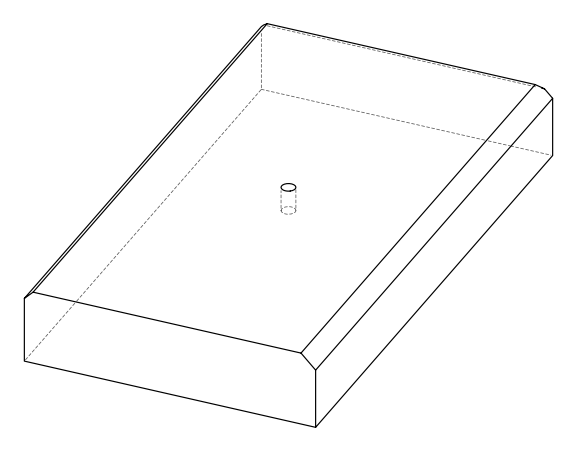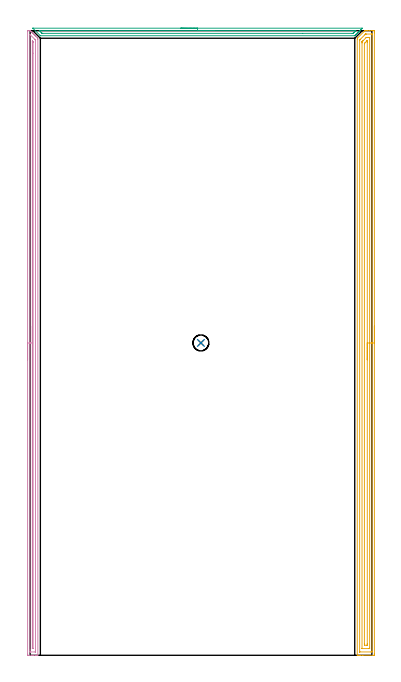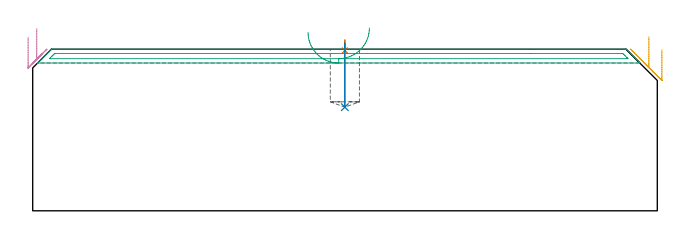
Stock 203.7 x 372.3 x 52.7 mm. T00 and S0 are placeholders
(PLAN: 5 operations, 2 tool changes, 24.5 min)
(1 SPOT_DRILL | STEP1POCKET | NXT0321_9005460120000 | 0.03 min | 1 mm3)
(2 DRILL_BLIND_HOLE_INTO_CENTER | STEP1POCKET | NXT0301_066 | 0.09 min | 1252 mm3)
(3 AREA_MILL | FG_CHAMFER_SURFACE | UGT0205_001 | 3.25 min | 2032 mm3)
(4 AREA_MILL_1 | FG_CHAMFER_SURFACE_1 | UGT0205_001 | 9.05 min | 6884 mm3)
(5 AREA_MILL_2 | FG_CHAMFER_SURFACE_2 | UGT0205_001 | 12.11 min | 19311 mm3)
(TOOL NXT0321_9005460120000 | NC Spot Drill, 142deg, 12mm, Carbide, Uncoated | D12 PA142 FL30 Z2)
(TOOL NXT0301_066 | Carbide Drill 9.5mm [860.1-0950-029A1-MM 2214] | D9.5 PA140 FL47 Z2)
(TOOL UGT0205_001 | Chamfer Mill 20 x 3 x 45 deg. | D20 FL50 Z2)
(OP 1 SPOT_DRILL)
G17 G21 G94 G90
T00 M6
G54
G17 G0 G90 X101.8 Y186.2 S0 M3
G43 Z62.7 H0
G94 G81 G98 Z52.291 F250. R55.7
G80
M5
M2
(OP 2 DRILL_BLIND_HOLE_INTO_CENTER)
G17 G21 G94 G90
T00 M6
G54
G17 G0 G90 X101.8 Y186.2 S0 M3
G43 Z62.7 H1
G94 G81 G98 Z33.8 F250. R54.7
G80
M5
M2
(OP 3 AREA_MILL)
G17 G21 G94 G90
T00 M6
G54
G17 G0 G90 X89.8 Y373.8 S1061 M3
G43 Z62.7 H0
Z58.2
G94 G1 X89.838 Z57.328 F250.
X89.952 Z56.464
X90.141 Z55.612
X90.403 Z54.78
X90.737 Z53.974
X91.14 Z53.2
X91.609 Z52.464
X92.14 Z51.772
X92.729 Z51.129
X93.372 Z50.54
X94.064 Z50.008
X94.8 Z49.54
X95.574 Z49.137
X96.38 Z48.803
X97.212 Z48.541
X98.064 Z48.352
X98.928 Z48.238
X99.8 Z48.2
X197.72
X197.986 Y373.798 Z48.202
X197.96 Y373.759 Z48.24
X197.519 Y373.317 Z48.679
X196.97 Y372.77 Z49.23
X196.636 Y372.434 Z49.562
X196.109 Y371.908 Z50.091
X195.752 Y371.55 Z50.446
X195.247 Y371.047 Z50.953
X194.868 Y370.666 Z51.33
X194.386 Y370.186 Z51.814
X193.984 Y369.783 Z52.214
X193.844 Y369.643 Z52.356
X193.646 Y369.446 Z52.553
X193.507 Y369.31 Z52.684
X193.496 Y369.304 Z52.689
X193.398 Y369.3 Z52.7
X6.202
X6.104 Y369.304 Z52.689
X6.093 Y369.31 Z52.684
X5.954 Y369.446 Z52.553
X1.745 Y373.655 Z48.343
X1.647 Y373.759 Z48.239
X1.617 Y373.794 Z48.204
X1.725 Y373.799 Z48.201
X1.745 Y373.8 Z48.2
X99.8
Y372.386 Z49.614
X193.844 Y372.385 Z49.615
X193.893
X194.116 Y372.376 Z49.624
X194.09 Y372.347 Z49.653
X194.014 Y372.265 Z49.735
X193.926 Y372.176 Z49.824
X193.844 Y372.093 Z49.907
X193.127 Y371.377 Z50.623
X192.952 Y371.202 Z50.798
X192.68 Y370.936 Z51.064
X192.471 Y370.733 Z51.267
X192.061 Y370.716 Z51.284
X192.012 Y370.715 Z51.285
X162.47 Y370.714 Z51.286
X7.491
X7.28 Y370.716 Z51.284
X7.176 Y370.719 Z51.281
X7.153 Y370.721 Z51.279
X7.112 Y370.749 Z51.251
X7.007 Y370.85 Z51.15
X6.648 Y371.202 Z50.798
X6.3 Y371.55 Z50.45
X5.756 Y372.093 Z49.907
X5.572 Y372.281 Z49.719
X5.503 Y372.355 Z49.645
X5.483 Y372.379 Z49.621
X5.506 Y372.381 Z49.619
X5.589 Y372.384 Z49.616
X5.756 Y372.386 Z49.614
X5.805
X99.8
X100.672 Z49.652
X101.537 Z49.766
X102.388 Z49.955
X103.22 Z50.217
X104.026 Z50.551
X104.8 Z50.954
X105.536 Z51.423
X106.228 Z51.954
X106.871 Z52.543
X107.46 Z53.186
X107.992 Z53.878
X108.46 Z54.614
X108.863 Z55.388
X109.197 Z56.194
X109.459 Z57.026
X109.648 Z57.878
X109.762 Z58.743
X109.8 Z59.614
G0 Z62.7
M5
M2
(OP 4 AREA_MILL_1)
G17 G21 G94 G90
T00 M6
G54
G17 G0 G90 X-1.5 Y176.15 S1061 M3
G43 Z62.7 H0
Z56.6
G94 G1 Y176.188 Z55.728 F250.
Y176.302 Z54.864
Y176.491 Z54.012
Y176.753 Z53.18
Y177.087 Z52.374
Y177.49 Z51.6
Y177.959 Z50.864
Y178.49 Z50.172
Y179.079 Z49.529
Y179.722 Z48.94
Y180.414 Z48.409
Y181.15 Z47.94
Y181.924 Z47.537
Y182.73 Z47.203
Y183.562 Z46.941
Y184.414 Z46.752
Y185.278 Z46.638
Y186.15 Z46.6
Y371.882
X-1.497 Y372.119 Z46.603
X-1.491 Y372.297 Z46.605
X-1.442 Y372.3 Z46.654
X-1.264 Z46.831
X-1.086 Z47.008
X-0.302 Z47.796
X-0.255 Z47.843
X0.091 Y372.299 Z48.187
X0.133 Y372.268 Z48.231
X0.511 Y371.889 Z48.611
X0.671 Y371.73 Z48.768
X0.729 Y371.672 Z48.828
X0.904 Y371.497 Z49.003
X0.964 Y371.437 Z49.061
X1.027 Y371.374 Z49.126
X1.192 Y371.209 Z49.291
X1.257 Y371.145 Z49.354
X1.325 Y371.076 Z49.424
X1.48 Y370.921 Z49.579
X1.55 Y370.852 Z49.646
X1.623 Y370.778 Z49.722
X1.768 Y370.633 Z49.867
X1.843 Y370.559 Z49.939
X1.921 Y370.48 Z50.02
X2.056 Y370.345 Z50.155
X2.136 Y370.266 Z50.232
X2.219 Y370.182 Z50.318
X2.344 Y370.056 Z50.443
X2.429 Y369.973 Z50.525
X2.517 Y369.884 Z50.616
X2.632 Y369.768 Z50.731
X2.722 Y369.68 Z50.818
X2.815 Y369.586 Z50.914
X2.92 Y369.48 Z51.019
X3.015 Y369.387 Z51.111
X3.113 Y369.288 Z51.212
X3.208 Y369.192 Z51.307
X3.308 Y369.094 Z51.404
X4.186 Y368.216 Z52.282
X4.305 Y368.095 Z52.404
X4.434 Y367.965 Z52.532
X4.6 Y367.795 Z52.685
Y367.201 Z52.7
Y0.181
X4.598 Y0.01 Z52.689
X4.434 Y0.002 Z52.527
X4.265 Y0. Z52.364
X4.02 Z52.12
X3.308 Z51.402
X2.073 Z50.169
X1.55 Z49.645
X0.933 Z49.028
X-1.086 Y0.001 Z47.01
X-1.311 Y0.004 Z46.785
X-1.492 Y0.01 Z46.605
X-1.496 Y0.211 Z46.602
X-1.499 Y0.628 Z46.601
X-1.5 Y186.15 Z46.6
X-0.086 Z48.014
X-0.085 Y369.884 Z48.015
X-0.084 Y369.97 Z48.016
X-0.081 Y370.011 Z48.019
X-0.08 Y370.017 Z48.02
X-0.072 Y370.013 Z48.028
X-0.032 Y369.979 Z48.068
X0.066 Y369.884 Z48.166
X2.748 Y367.201 Z50.848
X3.077 Y366.864 Z51.177
X3.171 Y366.767 Z51.271
X3.179 Y366.719 Z51.279
X3.182 Y366.624 Z51.282
X3.185 Y366.432 Z51.285
X3.186 Y2.541 Z51.286
X3.179 Y2.016 Z51.279
X3.155 Y2.01 Z51.255
X3.083 Y2.005 Z51.183
X2.974 Y2.001 Z51.074
X0.201 Y2. Z48.301
X-0.004 Y2.003 Z48.096
X-0.039 Y2.005 Z48.061
X-0.071 Y2.009 Z48.029
X-0.079 Y2.052 Z48.021
X-0.084 Y2.291 Z48.016
X-0.085 Y2.416 Z48.015
X-0.086 Y3.187 Z48.014
Y186.15
X1.328 Z49.428
X1.329 Y365.864 Z49.429
X1.33 Y366.014 Z49.43
X1.334 Y366.133 Z49.434
X1.336 Y366.155 Z49.436
X1.343 Y366.15 Z49.443
X1.373 Y366.123 Z49.473
X1.55 Y365.95 Z49.65
X1.682 Y365.816 Z49.782
X1.746 Y365.746 Z49.846
X1.76 Y365.729 Z49.86
X1.765 Y365.701 Z49.865
X1.767 Y365.638 Z49.867
X1.771 Y365.413 Z49.871
X1.772 Y358.9 Z49.872
X1.771 Y4.205 Z49.871
X1.77 Y4.092 Z49.87
X1.767 Y4.037 Z49.867
X1.765 Y4.015 Z49.865
X1.744 Y4.008 Z49.844
X1.55 Y4.007 Z49.65
X1.35 Y4.01 Z49.45
X1.335 Y4.014 Z49.435
X1.333 Y4.03 Z49.433
X1.33 Y4.069 Z49.43
X1.329 Y4.129 Z49.429
X1.328 Y4.205 Z49.428
Y186.15
Y187.022 Z49.467
Y187.887 Z49.58
Y188.738 Z49.769
Y189.57 Z50.032
Y190.376 Z50.365
Y191.15 Z50.768
Y191.886 Z51.237
Y192.578 Z51.768
Y193.221 Z52.357
Y193.81 Z53.001
Y194.342 Z53.693
Y194.81 Z54.428
Y195.213 Z55.202
Y195.547 Z56.008
Y195.809 Z56.84
Y195.998 Z57.692
Y196.112 Z58.557
Y196.15 Z59.428
G0 Z62.7
M5
M2
(OP 5 AREA_MILL_2)
G17 G21 G94 G90
T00 M6
G54
G17 G0 G90 X205.2 Y196.15 S1061 M3
G43 Z62.7 H0
Z52.5
G94 G1 Y196.112 Z51.628 F250.
Y195.998 Z50.764
Y195.809 Z49.912
Y195.547 Z49.08
Y195.213 Z48.274
Y194.81 Z47.5
Y194.342 Z46.764
Y193.81 Z46.072
Y193.221 Z45.429
Y192.578 Z44.84
Y191.886 Z44.308
Y191.15 Z43.84
Y190.376 Z43.437
Y189.57 Z43.103
Y188.738 Z42.841
Y187.886 Z42.652
Y187.022 Z42.538
Y186.15 Z42.5
Y0.893
X205.199 Y0.628 Z42.501
X205.192 Y0.007 Z42.506
X204.571 Y0. Z43.127
X198.312 Z49.383
X196.886 Z50.811
X196.523 Z51.172
X195.51 Z52.19
X195.04 Z52.651
X195.003 Y0.009 Z52.688
X195. Y0.181 Z52.7
Y367.201
X194.999 Y367.795 Z52.684
X195.154 Y367.955 Z52.543
X199.354 Y372.156 Z48.342
X199.425 Y372.228 Z48.268
X199.498 Y372.29 Z48.193
X199.567 Y372.299 Z48.124
X200.015 Y372.3 Z47.684
X200.269 Z47.43
X200.994 Z46.701
X202.251 Z45.446
X203.677 Z44.019
X204.305 Z43.391
X204.571 Y372.299 Z43.125
X205.191 Y372.292 Z42.505
X205.198 Y371.672 Z42.502
X205.2 Y371.043 Z42.5
Y186.15
X203.786 Z43.914
X203.785 Y2.416 Z43.915
X203.784 Y2.309 Z43.916
X203.781 Y2.198 Z43.919
X203.774 Y2.01 Z43.926
X203.677 Y2.008 Z44.023
X203.198 Y2.001 Z44.502
X196.523 Z51.177
X196.464 Y2.002 Z51.236
X196.428 Y2.006 Z51.272
X196.424 Y2.008 Z51.276
X196.421 Y2.028 Z51.279
X196.417 Y2.089 Z51.283
X196.415 Y2.307 Z51.285
X196.414 Y2.416 Z51.286
X196.415 Y366.416 Z51.285
X196.417 Y366.526 Z51.283
X196.421 Y366.739 Z51.279
X196.523 Y366.862 Z51.177
X196.69 Y367.035 Z51.01
X196.852 Y367.201 Z50.848
X199.533 Y369.884 Z48.167
X199.819 Y370.165 Z47.881
X199.914 Y370.256 Z47.786
X199.948 Y370.286 Z47.752
X199.996 Y370.29 Z47.704
X200.1 Y370.295 Z47.6
X200.578 Y370.3 Z47.122
X203.677 Y370.299 Z44.023
X203.736 Y370.298 Z43.964
X203.772 Y370.294 Z43.928
X203.777 Y370.292 Z43.923
X203.78 Y370.272 Z43.92
X203.783 Y370.211 Z43.917
X203.785 Y369.993 Z43.915
X203.786 Y369.884 Z43.914
Y186.15
X202.372 Z45.328
X202.371 Y4.205 Z45.329
X202.37 Y4.084 Z45.33
X202.367 Y4.025 Z45.333
X202.366 Y4.016 Z45.334
X202.354 Y4.01 Z45.346
X202.297 Y4.006 Z45.403
X202.092 Y4.001 Z45.608
X198.107 Z49.593
X197.971 Y4.003 Z49.729
X197.862 Y4.007 Z49.838
X197.834 Y4.01 Z49.866
X197.832 Y4.017 Z49.868
X197.831 Y4.044 Z49.869
X197.829 Y4.205 Z49.871
Y365.002
X197.831 Y365.413 Z49.869
X197.834 Y365.654 Z49.866
X197.835 Y365.711 Z49.865
X197.86 Y365.749 Z49.84
X197.916 Y365.809 Z49.784
X198.312 Y366.212 Z49.388
X198.359 Y366.26 Z49.341
X200.195 Y368.095 Z47.505
X200.356 Y368.253 Z47.344
X200.387 Y368.28 Z47.313
X200.401 Y368.29 Z47.299
X200.449 Y368.294 Z47.251
X200.585 Y368.298 Z47.115
X200.79 Y368.3 Z46.91
X200.994 Z46.706
X201.888 Z45.812
X202.093 Y368.299 Z45.607
X202.229 Y368.297 Z45.471
X202.338 Y368.293 Z45.362
X202.366 Y368.29 Z45.334
X202.368 Y368.283 Z45.332
X202.369 Y368.256 Z45.331
X202.371 Y368.095 Z45.329
X202.372 Y186.15 Z45.328
X200.957 Z46.743
Y6.887
X200.952 Y6.035 Z46.748
X200.951 Y6.011 Z46.749
X200.931 Y6.008 Z46.769
X200.876 Y6.004 Z46.824
X200.765 Y6.001 Z46.935
X199.433 Z48.267
X199.324 Y6.004 Z48.376
X199.269 Y6.008 Z48.431
X199.25 Y6.011 Z48.45
X199.243 Y6.887 Z48.457
Y364.519
X199.247 Y364.626 Z48.453
X199.249 Y364.675 Z48.451
X199.279 Y364.718 Z48.421
X199.414 Y364.859 Z48.286
X199.585 Y365.034 Z48.115
X199.962 Y365.413 Z47.738
X200.478 Y365.929 Z47.222
X200.614 Y366.065 Z47.086
X200.764 Y366.211 Z46.936
X200.823 Y366.264 Z46.877
X200.855 Y366.29 Z46.845
X200.881 Y366.291 Z46.819
X200.934 Y366.29 Z46.766
X200.95 Y366.279 Z46.75
X200.957 Y365.413 Z46.743
Y186.15
Y185.278 Z46.781
Y184.414 Z46.895
Y183.562 Z47.083
Y182.73 Z47.346
Y181.924 Z47.68
Y181.15 Z48.082
Y180.414 Z48.551
Y179.722 Z49.082
Y179.079 Z49.672
Y178.49 Z50.315
Y177.958 Z51.007
Y177.49 Z51.743
Y177.087 Z52.516
Y176.753 Z53.322
Y176.491 Z54.154
Y176.302 Z55.006
Y176.188 Z55.871
Y176.15 Z56.743
G0 Z62.7
M5
M2
